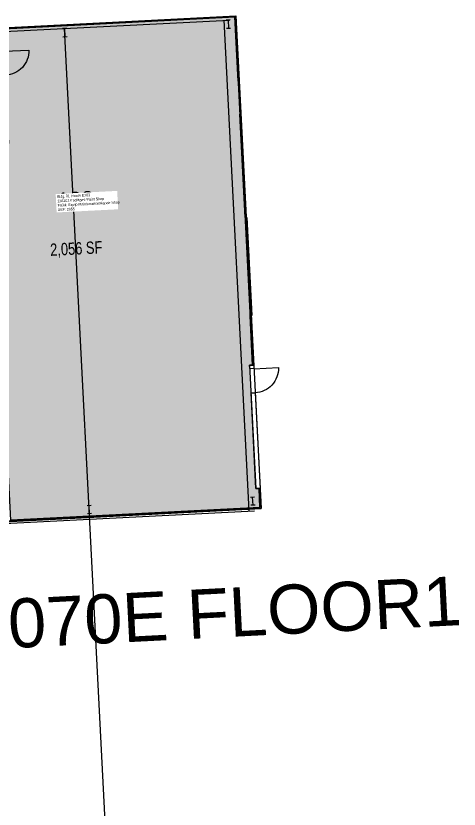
# Model space of a CAD drawing. Header units: inches. Extents: x 69216953 to 69219260, y 27687088 to 27691797.
# Drawn here: x 69218231 to 69218881, y 27690635 to 27691797 of the extents above; entities that cross this region are included whole.
import ezdxf
from ezdxf.enums import TextEntityAlignment as Align

# ---------------------------------------------------------------- set-up
doc = ezdxf.new("R2010")
doc.units = ezdxf.units.IN
doc.header["$LTSCALE"] = 50
doc.header["$MEASUREMENT"] = 0
doc.layers.get('0').update_dxf_attribs({"linetype": 'CONTINUOUS'})
for name, color, linetype in [('A-COLS', 5, 'CONTINUOUS'), ('A-DOOR', 2, 'CONTINUOUS'), ('A-GLAZ', 1, 'CONTINUOUS'), ('A-GRID', 1, 'CONTINUOUS'), ('A-IDEN-RNUM', 7, 'CONTINUOUS'), ('A-IDEN-SNUM', 4, 'CONTINUOUS'), ('A-IDEN-VNUM', 4, 'CONTINUOUS'), ('A-TTLB', 4, 'CONTINUOUS'), ('A-WALL', 5, 'CONTINUOUS'), ('AREA-ASSIGN', 7, 'CONTINUOUS'), ('AREA-GROSS', 1, 'CONTINUOUS'), ('AREA-TEXT', 3, 'CONTINUOUS'), ('Rooms-Category-Color', 7, 'CONTINUOUS'), ('Rooms-College-Color', 7, 'CONTINUOUS'), ('Rooms-Department-Color', 7, 'CONTINUOUS'), ('Rooms-Division-Color', 7, 'CONTINUOUS'), ('Rooms-Information', 7, 'CONTINUOUS')]:
    doc.layers.add(name, color=color, linetype=linetype)
doc.styles.add('CP_AREA', font='arial.ttf', dxfattribs={"height": 15})
doc.styles.add('CP_ROOMVNUMBER', font='arial.ttf', dxfattribs={"width": 0.85, "height": 0.075})
doc.styles.add('CP_TITLE', font='arial.ttf', dxfattribs={"width": 0.85, "height": 0.125})
doc.styles.add('ROOMSNUMBER', font='txt', dxfattribs={"height": 1})

# ---------------------------------------------------------------- blocks, each defined once
blk = doc.blocks.new('column')
for p, q in [((-3, 12), (3, 12)), ((0, 0), (0, 12)), ((3, 0), (-3, 0))]:
    blk.add_line(p, q)

msp = doc.modelspace()

# ---------------------------------------------------------------- hatches: boundary and pattern name
at = {"layer": 'Rooms-Category-Color', "linetype": 'ByBlock', "true_color": 0xe3c5e1}
msp.add_hatch(color=254, dxfattribs=at).paths.add_polyline_path([(69218223.8, 27691058.2), (69218211.6, 27691295.8), (69218090.2, 27691289.6), (69218074.1, 27691602.7), (69218220.9, 27691610.2), (69218212.3, 27691778), (69218551.9, 27691795.4), (69218578.1, 27691285.1), (69218573.6, 27691284.9), (69218582.9, 27691104.2), (69218587.4, 27691104.4), (69218588.8, 27691076.4)])
at = {"layer": 'Rooms-College-Color', "linetype": 'ByBlock', "true_color": 0x80bc67}
msp.add_hatch(color=83, dxfattribs=at).paths.add_polyline_path([(69218223.8, 27691058.2), (69218211.6, 27691295.8), (69218090.2, 27691289.6), (69218074.1, 27691602.7), (69218220.9, 27691610.2), (69218212.3, 27691778), (69218551.9, 27691795.4), (69218578.1, 27691285.1), (69218573.6, 27691284.9), (69218582.9, 27691104.2), (69218587.4, 27691104.4), (69218588.8, 27691076.4)])
at = {"layer": 'Rooms-Department-Color', "linetype": 'ByBlock', "true_color": 0x80bc67}
msp.add_hatch(color=83, dxfattribs=at).paths.add_polyline_path([(69218223.8, 27691058.2), (69218211.6, 27691295.8), (69218090.2, 27691289.6), (69218074.1, 27691602.7), (69218220.9, 27691610.2), (69218212.3, 27691778), (69218551.9, 27691795.4), (69218578.1, 27691285.1), (69218573.6, 27691284.9), (69218582.9, 27691104.2), (69218587.4, 27691104.4), (69218588.8, 27691076.4)])
at = {"layer": 'Rooms-Division-Color', "linetype": 'ByBlock', "true_color": 0x80bc67}
msp.add_hatch(color=83, dxfattribs=at).paths.add_polyline_path([(69218223.8, 27691058.2), (69218211.6, 27691295.8), (69218090.2, 27691289.6), (69218074.1, 27691602.7), (69218220.9, 27691610.2), (69218212.3, 27691778), (69218551.9, 27691795.4), (69218578.1, 27691285.1), (69218573.6, 27691284.9), (69218582.9, 27691104.2), (69218587.4, 27691104.4), (69218588.8, 27691076.4)])

# ---------------------------------------------------------------- linework, layer by layer
at = {"layer": 'A-DOOR'}
for points in [[(69218214, 27691745.1), (69218250, 27691746.9, -0.414214), (69218215.8, 27691710.1, -0.814237)], [(69218579.9, 27691279.6), (69218615.8, 27691281.5, -0.414214), (69218581.7, 27691244.7, -0.814237)]]:
    msp.add_lwpolyline(points, format="xyb", dxfattribs=at)
msp.add_lwpolyline([(69218569.5, 27691501.5), (69218576.9, 27691357.7)], dxfattribs=at)
at = {"layer": 'A-GLAZ'}
for p, q in [((69218556.7, 27691701.1), (69218559.2, 27691653.1)), ((69218559.9, 27691653.2), (69218557.5, 27691701.1)), ((69218558.2, 27691701.1), (69218560.7, 27691653.2))]:
    msp.add_line(p, q, dxfattribs=at)
at = {"layer": 'A-GRID'}
for p, q in [((69217581.4, 27691741.5), (69218544.1, 27691790.9)), ((69218573, 27691071.5), (69218536.1, 27691790.5)), ((69218541.4, 27687124.7), (69218302.4, 27691778.5)), ((69217618.3, 27691022.4), (69218581, 27691071.9))]:
    msp.add_line(p, q, dxfattribs=at)
at = {"layer": 'A-WALL'}
for p, q in [((69218198.3, 27691778.8), (69218553.3, 27691797)), ((69218198.4, 27691777.3), (69218551.9, 27691795.4)), ((69218556.7, 27691701.1), (69218551.9, 27691795.4)), ((69218558.2, 27691701.1), (69218553.3, 27691797)), ((69218556.7, 27691701.1), (69218558.2, 27691701.1)), ((69218559.2, 27691653.1), (69218560.7, 27691653.2)), ((69218567, 27691501.3), (69218559.2, 27691653.1)), ((69218568.5, 27691501.4), (69218560.7, 27691653.2)), ((69218567, 27691501.3), (69218568.5, 27691501.4)), ((69218574.4, 27691357.5), (69218575.9, 27691357.6)), ((69218578.1, 27691285.1), (69218574.4, 27691357.5)), ((69218579.6, 27691285.2), (69218575.9, 27691357.6)), ((69218573.6, 27691284.9), (69218579.6, 27691285.2)), ((69218573.8, 27691280.3), (69218573.6, 27691284.9)), ((69218578.1, 27691285.1), (69218579.6, 27691285.2)), ((69218578.1, 27691285.1), (69218579.6, 27691285.2)), ((69218579.6, 27691285.2), (69218579.8, 27691280.6)), ((69218573.8, 27691280.3), (69218579.8, 27691280.6)), ((69218575.7, 27691244.4), (69218581.7, 27691244.7)), ((69218582.9, 27691104.2), (69218575.7, 27691244.4)), ((69218581.7, 27691244.7), (69218588.9, 27691104.6)), ((69218588.9, 27691104.6), (69218582.9, 27691104.2)), ((69218587.4, 27691104.4), (69218588.9, 27691104.4)), ((69218588.8, 27691076.4), (69218587.4, 27691104.4)), ((69218590.4, 27691075), (69218588.9, 27691104.4)), ((69217608.7, 27691024.6), (69218590.4, 27691075)), ((69217610.1, 27691026.1), (69218588.8, 27691076.4))]:
    msp.add_line(p, q, dxfattribs=at)
at = {"layer": 'AREA-ASSIGN'}
msp.add_lwpolyline([(69218223.8, 27691058.2), (69218211.6, 27691295.8), (69218090.2, 27691289.6), (69218074.1, 27691602.7), (69218220.9, 27691610.2), (69218212.3, 27691778), (69218551.9, 27691795.4), (69218578.1, 27691285.1), (69218573.6, 27691284.9), (69218582.9, 27691104.2), (69218587.4, 27691104.4), (69218588.8, 27691076.4)], close=True, dxfattribs=at)
at = {"layer": 'AREA-GROSS', "linetype": 'ByBlock'}
msp.add_lwpolyline([(69217571.6, 27691746.6), (69218553.3, 27691797), (69218590.4, 27691075), (69217608.7, 27691024.6)], close=True, dxfattribs=at)

# ---------------------------------------------------------------- block references
at = {"layer": 'A-COLS', "xscale": -1, "rotation": 182.9394660426547}
for p in [(69218542.1, 27691790.9), (69218302.4, 27691778.6)]:
    msp.add_blockref('column', p, dxfattribs=at)
at = {"layer": 'A-COLS', "rotation": 2.939466042654745}
for p in [(69218578.6, 27691079.9), (69218338.9, 27691067.6)]:
    msp.add_blockref('column', p, dxfattribs=at)

# ---------------------------------------------------------------- texts
at = {"layer": 'A-IDEN-RNUM', "style": 'ROOMSNUMBER', "width": 0.85}
msp.add_text('0103-00', height=0.96, rotation=2.9395, dxfattribs=at).set_placement((69218292.6, 27691510.9))
at = {"layer": 'A-IDEN-SNUM', "style": 'ROOMSNUMBER', "width": 0.85}
msp.add_text('0700E10300', height=0.96, rotation=2.9395, dxfattribs=at).set_placement((69218292.6, 27691510.9))
at = {"layer": 'A-IDEN-VNUM', "style": 'CP_ROOMVNUMBER', "width": 0.85}
msp.add_text('103', height=27, rotation=2.9395, dxfattribs=at).set_placement((69218292.6, 27691510.9))
at = {"layer": 'A-TTLB', "style": 'CP_TITLE'}
msp.add_text('Facility Services Paint Shop 070E FLOOR1', height=72, rotation=2.9395, dxfattribs=at).set_placement((69216948.6, 27690804.9))
at = {"layer": 'AREA-TEXT', "linetype": 'ByBlock', "style": 'CP_AREA', "width": 0.75}
msp.add_text('2,056 SF', height=18, rotation=2.9395, dxfattribs=at).set_placement((69218319.5, 27691456.2), align=Align.MIDDLE_CENTER)

# ---------------------------------------------------------------- next in the draw order: texts
at = {"layer": 'Rooms-Information', "linetype": 'ByBlock', "insert": (69218292.6, 27691510.9), "char_height": 3.857, "width": 86.4, "attachment_point": 7, "rotation": 2.9395, "style": 'CP_ROOMVNUMBER', "bg_fill": 3, "box_fill_scale": 1.5, "bg_fill_color": 256, "bg_fill_true_color": 13158600, "bg_fill_transparency": 0}
msp.add_mtext('Bldg.70, Room E103^M^J128102-FacMgmt-Paint Shop^M^JFICM: Equip Maintenance/Repair Shop^M^JASF: 2055', dxfattribs=at)

doc.saveas('drawing.dxf')
